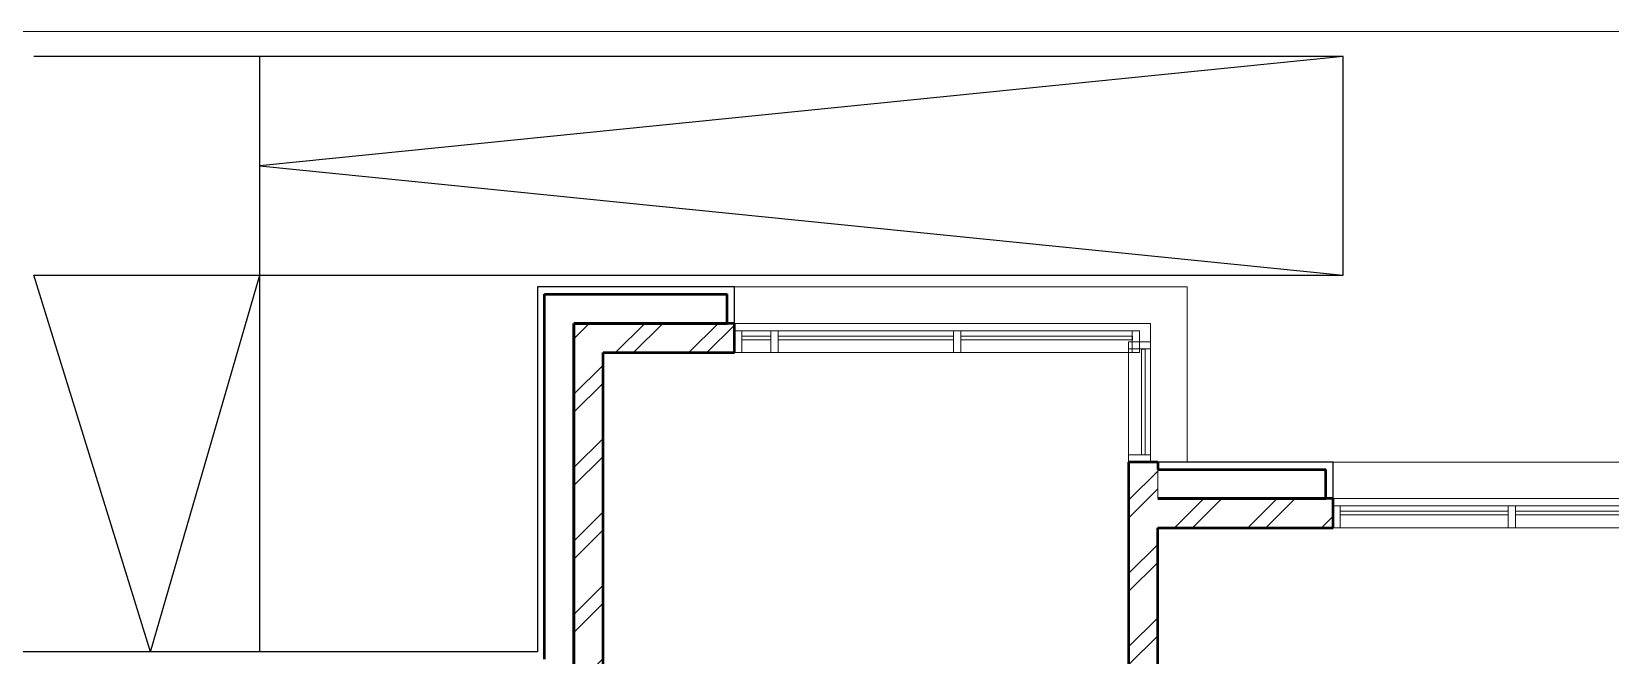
# Model space of a CAD drawing. Header units: millimetres. Extents: x -967280 to 3852, y 2833 to 1955156.
# Drawn here: x -944560 to -933746, y 652841 to 657116 of the extents above; entities that cross this region are included whole.
import ezdxf

# ---------------------------------------------------------------- set-up
doc = ezdxf.new("R2010")
doc.units = ezdxf.units.MM
doc.header["$LTSCALE"] = 1000
doc.linetypes.add('HRZN_Line-Ptrn-Sold', pattern=[9144001.0, 9144000.0, -1])
for name, color, linetype, lineweight in [('A-ELEV', 1, 'HRZN_Line-Ptrn-Sold', 13), ('A-FLOR-PATT', 1, 'Continuous', 13), ('A-TONE', 40, 'HRZN_Line-Ptrn-Sold', 35), ('A-WALL', 8, 'HRZN_Line-Ptrn-Sold', 50), ('A-WIN', 4, 'Continuous', 13)]:
    doc.layers.add(name, color=color, linetype=linetype, lineweight=lineweight)
doc.layers.add('ARCH', color=8, linetype='Continuous')
pattern_1 = [(45, (6650, -35800), (-251.4472, 251.4472), []), (45, (6650, -35419), (-251.447, 251.447), [])]

# ---------------------------------------------------------------- blocks, each defined once
blk = doc.blocks.new('Glazed Panel - Glazed Panel-3675594-GROUND FLOOR FFL_1_')
at = {"layer": 'A-WIN', "lineweight": 18}
for p, q in [((588, -13), (-588, -13)), ((-588, -13), (-588, -38)), ((-588, -38), (588, -38)), ((-588, -38), (588, -38)), ((588, -38), (588, -13))]:
    blk.add_line(p, q, dxfattribs=at)
blk = doc.blocks.new('Glazed Panel - Glazed Panel-3681216-GROUND FLOOR FFL_1_')
at = {"layer": 'A-WIN', "lineweight": 18}
for p, q in [((575, -13), (-575, -13)), ((-575, -13), (-575, -38)), ((-575, -38), (575, -38)), ((-575, -38), (575, -38)), ((575, -38), (575, -13))]:
    blk.add_line(p, q, dxfattribs=at)
blk = doc.blocks.new('Rectangular Mullion - DAE_Mlon-rect-Gnrc-3622844-GROUND FLOOR FFL_1_')
at = {"layer": 'A-ELEV', "linetype": 'Continuous'}
for p, q in [((44025, 20850), (45200, 20850)), ((44025, 20700), (45200, 20700))]:
    blk.add_line(p, q, dxfattribs=at)
blk = doc.blocks.new('Rectangular Mullion - DAE_Mlon-rect-Gnrc-3656115-GROUND FLOOR FFL_1_')
at = {"layer": 'A-ELEV', "linetype": 'Continuous'}
for p, q in [((24600, 26550), (25750, 26550)), ((24600, 26400), (25750, 26400))]:
    blk.add_line(p, q, dxfattribs=at)
blk = doc.blocks.new('Rectangular Mullion - DAE_Mlon-rect-Gnrc-3675597-GROUND FLOOR FFL_1_')
at = {"layer": 'A-WIN', "lineweight": 18}
for p, q in [((-50, 75), (0, 75)), ((-50, -75), (-50, 75)), ((0, 75), (0, -75)), ((0, -75), (-50, -75))]:
    blk.add_line(p, q, dxfattribs=at)
blk = doc.blocks.new('Rectangular Mullion - DAE_Mlon-rect-Gnrc-3675593-GROUND FLOOR FFL_1_')
at = {"layer": 'A-WIN', "lineweight": 18}
for p, q in [((-25, 75), (25, 75)), ((-25, -75), (-25, 75)), ((25, 75), (25, -75)), ((25, -75), (-25, -75))]:
    blk.add_line(p, q, dxfattribs=at)
blk = doc.blocks.new('Glazed Panel - Glazed Panel-3681978-GROUND FLOOR FFL_1_')
at = {"layer": 'A-WIN', "lineweight": 18}
for p, q in [((362, -13), (-362, -13)), ((-362, -13), (-362, -38)), ((-362, -38), (362, -38)), ((-362, -38), (362, -38)), ((362, -38), (362, -13))]:
    blk.add_line(p, q, dxfattribs=at)
blk = doc.blocks.new('Rectangular Mullion - DAE_Mlon-rect-Gnrc-V44-GROUND FLOOR FFL_1_')
at = {"layer": 'A-ELEV', "linetype": 'Continuous'}
for p, q in [((23150, 27625), (23150, 26900)), ((23300, 27625), (23300, 26900))]:
    blk.add_line(p, q, dxfattribs=at)
blk = doc.blocks.new('Rectangular Mullion - DAE_Mlon-rect-Gnrc-3675598-GROUND FLOOR FFL_1_')
at = {"layer": 'A-WIN', "lineweight": 18}
for p, q in [((0, 75), (-50, 75)), ((-50, 75), (-50, -75)), ((0, -75), (0, 75)), ((-50, -75), (0, -75))]:
    blk.add_line(p, q, dxfattribs=at)
blk = doc.blocks.new('Glazed Panel - Glazed Panel-3675595-GROUND FLOOR FFL_1_')
at = {"layer": 'A-WIN', "lineweight": 18}
for p, q in [((600, -12.7), (-600, -12.7)), ((-600, -12.7), (-600, -38.1)), ((-600, -38.1), (600, -38.1)), ((-600, -38.1), (600, -38.1)), ((600, -38.1), (600, -12.7))]:
    blk.add_line(p, q, dxfattribs=at)
blk = doc.blocks.new('Glazed Panel - Glazed Panel-3681980-GROUND FLOOR FFL_1_')
at = {"layer": 'A-WIN', "lineweight": 18}
for p, q in [((100, -13), (-100, -13)), ((-100, -13), (-100, -38)), ((-100, -38), (100, -38)), ((-100, -38), (100, -38)), ((100, -38), (100, -13))]:
    blk.add_line(p, q, dxfattribs=at)
blk = doc.blocks.new('Rectangular Mullion - DAE_Mlon-rect-Gnrc-3622825-GROUND FLOOR FFL_1_')
at = {"layer": 'A-ELEV', "linetype": 'Continuous'}
for p, q in [((42775, 20850), (43975, 20850)), ((42775, 20700), (43975, 20700))]:
    blk.add_line(p, q, dxfattribs=at)
blk = doc.blocks.new('Rectangular Mullion - DAE_Mlon-rect-Gnrc-3660971-GROUND FLOOR FFL_1_')
at = {"layer": 'A-ELEV', "linetype": 'Continuous'}
for p, q in [((20500, 27750), (20700, 27750)), ((20500, 27600), (20700, 27600))]:
    blk.add_line(p, q, dxfattribs=at)
blk = doc.blocks.new('A$C1e5dc022')
at = {"layer": 'A-TONE', "linetype": 'Continuous', "lineweight": 13}
h = blk.add_hatch(dxfattribs=at)
h.set_pattern_fill('FP_1', color=4, style=0, pattern_type=2)
h.set_pattern_definition(pattern_1)
h.paths.add_polyline_path([(27100, -8200), (27100, -8000), (26000, -8000), (26000, -8200), (26714.5, -8200)])
h = blk.add_hatch(dxfattribs=at)
h.set_pattern_fill('FP_1', color=4, style=0, pattern_type=2)
h.set_pattern_definition(pattern_1)
h.paths.add_polyline_path([(26200, -10500), (26200, -8200), (26000, -8200), (26000, -10500)])
h = blk.add_hatch(dxfattribs=at)
h.set_pattern_fill('FP_1', color=4, style=0, pattern_type=2)
h.set_pattern_definition(pattern_1)
h.paths.add_polyline_path([(30000, -17500), (30000, -8950), (29800, -8950), (29800, -17500)])
h = blk.add_hatch(dxfattribs=at)
h.set_pattern_fill('FP_1', color=4, style=0, pattern_type=2)
h.set_pattern_definition(pattern_1)
h.paths.add_polyline_path([(31200, -9400), (31200, -9200), (30000, -9200), (30000, -9400), (30244.9, -9400)])
at = {"color": 4}
for p, q in [((31270, -6169.8), (22300, -6169.8)), ((23850, -7669.8), (23850, -6169.8)), ((31270, -6169.8), (23850, -6919.8)), ((31270, -7669.8), (31270, -6169.8)), ((23850, -6919.8), (31270, -7669.8)), ((22300, -7669.8), (25350, -7669.8)), ((23100, -10250), (22300, -7669.8)), ((23100, -10250), (23850, -7669.8)), ((23850, -10250), (23850, -7669.8)), ((25350, -7669.8), (31270, -7669.8))]:
    blk.add_line(p, q, dxfattribs=at)
at = {"layer": 'A-ELEV', "color": 4}
for p, q in [((27100, -7750), (30200, -7750)), ((30200, -7750), (30200, -8950)), ((29950, -8000), (27100, -8000)), ((29950, -8125), (29950, -8000)), ((31200, -8950), (34000, -8950)), ((33750, -9200), (31200, -9200))]:
    blk.add_line(p, q, dxfattribs=at)
at = {"layer": 'A-FLOR-PATT', "color": 4}
blk.add_line((53435, -6000), (6000, -6000), dxfattribs=at)
at = {"layer": 'A-WALL', "color": 4, "lineweight": 25}
for p, q in [((27100, -7750), (25750, -7750)), ((25750, -7750), (25750, -10250)), ((27100, -8000), (27100, -7750)), ((27050, -8000), (27100, -8000)), ((31200, -8950), (30000, -8950)), ((31200, -9200), (31200, -8950)), ((31150, -9200), (31200, -9200)), ((25750, -10250), (21950, -10250))]:
    blk.add_line(p, q, dxfattribs=at)
at = {"layer": 'A-WALL', "color": 4}
for p, q in [((25800, -7800), (27050, -7800)), ((25800, -10300), (25800, -7800)), ((27050, -8000), (27050, -7800)), ((27100, -8000), (26000, -8000)), ((26000, -8000), (26000, -10500)), ((26000, -8000), (27050, -8000)), ((26000, -10500), (26000, -8000)), ((27100, -8200), (27100, -8000)), ((26200, -17300), (26200, -8200)), ((26200, -8200), (27100, -8200)), ((29800, -8950), (29800, -17500)), ((30000, -8950), (29800, -8950)), ((30000, -8950), (30000, -9000)), ((30000, -9000), (31150, -9000)), ((31150, -9200), (31150, -9000)), ((31200, -9200), (30000, -9200)), ((30000, -9200), (31150, -9200)), ((31200, -9400), (31200, -9200)), ((30000, -17500), (30000, -9400)), ((30000, -9400), (31200, -9400))]:
    blk.add_line(p, q, dxfattribs=at)
at = {"layer": 'A-WALL', "color": 4, "linetype": 'Continuous', "lineweight": 13}
blk.add_line((30000, -9000), (30000, -9200), dxfattribs=at)
at = {"layer": 'A-ELEV', "color": 4, "linetype": 'Continuous', "extrusion": (0, 0, -1)}
for name, p in [('Rectangular Mullion - DAE_Mlon-rect-Gnrc-3675597-GROUND FLOOR FFL_1_', (-27100, -8125)), ('Rectangular Mullion - DAE_Mlon-rect-Gnrc-3675593-GROUND FLOOR FFL_1_', (-27375, -8125)), ('Rectangular Mullion - DAE_Mlon-rect-Gnrc-3675593-GROUND FLOOR FFL_1_', (-28625, -8125)), ('Rectangular Mullion - DAE_Mlon-rect-Gnrc-3675597-GROUND FLOOR FFL_1_', (-31200, -9325)), ('Rectangular Mullion - DAE_Mlon-rect-Gnrc-3675593-GROUND FLOOR FFL_1_', (-32425, -9325))]:
    blk.add_blockref(name, p, dxfattribs=at)
at = {"layer": 'A-ELEV', "color": 4, "linetype": 'Continuous'}
for name, p in [('Rectangular Mullion - DAE_Mlon-rect-Gnrc-3660971-GROUND FLOOR FFL_1_', (6650, -35800)), ('Rectangular Mullion - DAE_Mlon-rect-Gnrc-3622825-GROUND FLOOR FFL_1_', (-15375, -28900)), ('Rectangular Mullion - DAE_Mlon-rect-Gnrc-3622844-GROUND FLOOR FFL_1_', (-15375, -28900)), ('Rectangular Mullion - DAE_Mlon-rect-Gnrc-3675598-GROUND FLOOR FFL_1_', (29875, -8125)), ('Rectangular Mullion - DAE_Mlon-rect-Gnrc-V44-GROUND FLOOR FFL_1_', (6650, -35800)), ('Rectangular Mullion - DAE_Mlon-rect-Gnrc-3656115-GROUND FLOOR FFL_1_', (6650, -35800)), ('Rectangular Mullion - DAE_Mlon-rect-Gnrc-3622844-GROUND FLOOR FFL_1_', (-11575, -30100))]:
    blk.add_blockref(name, p, dxfattribs=at)
at = {"layer": 'A-ELEV', "color": 4, "linetype": 'Continuous', "extrusion": (0, 0, -1), "rotation": 90}
blk.add_blockref('Rectangular Mullion - DAE_Mlon-rect-Gnrc-3675597-GROUND FLOOR FFL_1_', (-29875, -8125), dxfattribs=at)
at = {"layer": 'A-ELEV', "color": 4, "linetype": 'Continuous', "rotation": 270}
blk.add_blockref('Rectangular Mullion - DAE_Mlon-rect-Gnrc-3675598-GROUND FLOOR FFL_1_', (29875, -8950), dxfattribs=at)
at = {"layer": 'A-WIN', "color": 4}
for name, p, rotation in [('Glazed Panel - Glazed Panel-3681980-GROUND FLOOR FFL_1_', (27250, -8125), 180), ('Glazed Panel - Glazed Panel-3675595-GROUND FLOOR FFL_1_', (28000, -8125), 180), ('Glazed Panel - Glazed Panel-3675594-GROUND FLOOR FFL_1_', (29237.5, -8125), 180), ('Glazed Panel - Glazed Panel-3681978-GROUND FLOOR FFL_1_', (29875, -8537.5), 90), ('Glazed Panel - Glazed Panel-3681216-GROUND FLOOR FFL_1_', (31825, -9325), 180), ('Glazed Panel - Glazed Panel-3675594-GROUND FLOOR FFL_1_', (33037.5, -9325), 180)]:
    blk.add_blockref(name, p, dxfattribs=dict(at, rotation=rotation))

msp = doc.modelspace()

# ---------------------------------------------------------------- block references
at = {"layer": 'ARCH', "lineweight": 106, "ltscale": 30}
msp.add_blockref('A$C1e5dc022', (-966846.1, 663116.2), dxfattribs=at)

doc.saveas('drawing.dxf')
